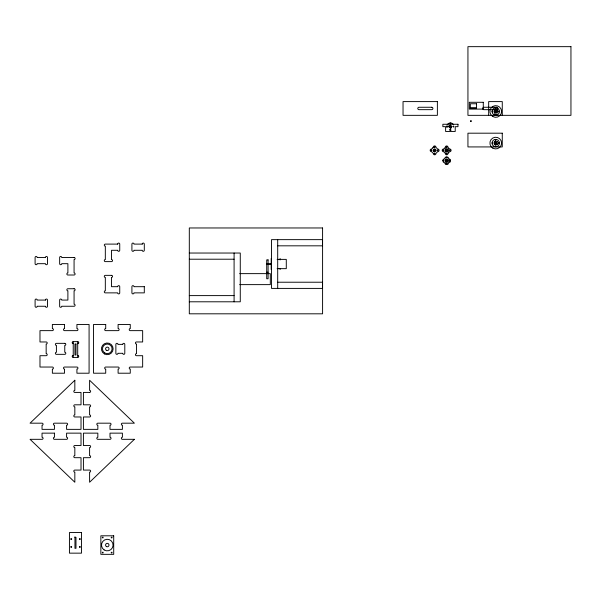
<?xml version="1.0" encoding="UTF-8"?>
<svg xmlns="http://www.w3.org/2000/svg" width="601" height="601" viewBox="0 0 601 601"><rect width="100%" height="100%" fill="white"/><g stroke="black" fill="none" stroke-linecap="round" stroke-linejoin="round"><path stroke-width="0.9" d="M445.101 148.995L445.093 149.176A1.029 1.029 0 0 1 445.318 150.002M497.305 144.42L497.305 144.278A1.029 1.029 0 0 1 497.08 143.436M494.21 110.118L494.195 110.299A1.029 1.029 0 0 1 494.42 111.132M497.305 112.83L497.312 112.703A1.029 1.029 0 0 1 497.08 111.846M448.038 151.888L448.211 151.58A1.029 1.029 0 0 1 447.97 150.716M445.258 159.137L445.078 159.43A1.029 1.029 0 0 1 445.318 160.302M448.166 162.052L447.85 162.225A1.029 1.029 0 0 0 447.001 161.992M494.36 141.558L494.187 141.866A1.029 1.029 0 0 1 494.42 142.722M497.275 144.465L496.967 144.646A1.029 1.029 0 0 0 496.103 144.405M494.383 109.945L494.563 109.938A1.029 1.029 0 0 0 495.389 110.156M497.102 113.041L496.967 113.048A1.029 1.029 0 0 0 496.103 112.815M445.281 148.823L445.461 148.808A1.029 1.029 0 0 0 446.288 149.033M448 151.91L447.88 151.933A1.029 1.029 0 0 0 447.001 151.692M494.383 141.536L494.563 141.528A1.029 1.029 0 0 0 495.389 141.753M470.335 107.722L476.518 107.722M277.7 245.824L322.482 245.824L322.482 239.641L271.517 239.641L271.517 288.405L322.482 288.405L322.482 282.222L277.7 282.222M189.307 253.036L240.272 253.036L240.272 301.792L189.307 301.792M189.307 259.211L234.09 259.211M277.129 259.384L286.286 259.384L286.286 268.655L277.129 268.655M277.429 259.557L280.104 259.557M266.716 263.591L271.517 263.591M266.716 264.448L271.517 264.448M277.429 268.482L280.104 268.482M266.716 272.223L268.084 272.223M239.694 273.635L270.315 273.635L270.315 284.626L239.694 284.626M189.307 295.609L234.09 295.609M73.232 343.689A1.029 1.029 0 0 1 72.203 342.653A1.029 1.029 0 0 1 73.232 341.623L77.702 341.623A1.029 1.029 0 0 1 78.739 342.653A1.029 1.029 0 0 1 77.702 343.689M73.232 355.364A1.029 1.029 0 0 0 72.203 356.393A1.029 1.029 0 0 0 73.232 357.422L77.702 357.422A1.029 1.029 0 0 0 78.739 356.393A1.029 1.029 0 0 0 77.702 355.364M74.952 537.354L75.981 537.354L75.981 548.345L74.952 548.345L74.952 536.806M494.42 113.048L494.563 113.041A1.029 1.029 0 0 1 495.389 112.815M494.42 144.638L494.563 144.631A1.029 1.029 0 0 1 495.389 144.405M445.318 151.925L445.461 151.91A1.029 1.029 0 0 1 446.288 151.692M445.303 162.217L445.461 162.217A1.029 1.029 0 0 1 446.288 161.992M497.275 110.096L496.982 109.915A1.029 1.029 0 0 1 496.103 110.156A1.375 1.375 0 0 0 495.472 110.141M494.36 113.011L494.187 112.703A1.029 1.029 0 0 0 494.42 111.846A1.375 1.375 0 0 1 494.405 111.215M497.275 141.686L496.967 141.513A1.029 1.029 0 0 1 496.103 141.753A1.375 1.375 0 0 0 495.472 141.731M494.36 144.601L494.195 144.263A1.029 1.029 0 0 0 494.42 143.436A1.375 1.375 0 0 1 494.405 142.805M448.166 148.973L447.858 148.8A1.029 1.029 0 0 1 447.001 149.033A1.375 1.375 0 0 0 446.37 149.018M445.258 151.888L445.078 151.595A1.029 1.029 0 0 0 445.318 150.716A1.375 1.375 0 0 1 445.296 150.085M448.038 159.137L448.211 159.445A1.029 1.029 0 0 0 447.97 160.302M497.29 110.118L497.305 110.299A1.029 1.029 0 0 0 497.08 111.132M497.29 141.708L497.32 141.844A1.029 1.029 0 0 0 497.08 142.722A1.375 1.375 0 0 1 497.095 143.354M448.188 148.995L448.196 149.176A1.029 1.029 0 0 0 447.97 150.002M502.271 115.339L502.271 101.599L488.673 101.599L488.673 115.339M280.104 258.543L280.104 259.94M280.104 268.392L280.104 269.496M277.7 239.641L277.7 288.405M271.179 258.543L271.179 269.496M234.09 253.036L234.09 301.792M77.702 341.623L77.702 357.422M73.232 341.623L73.232 357.422M497.087 111.17A1.375 1.375 0 0 1 497.095 111.763M496.02 112.83A1.375 1.375 0 0 1 495.434 112.823M451.096 130.237A3.704 3.704 0 0 1 449.751 130.237M446.776 127.269A3.704 3.704 0 0 1 446.783 125.887M447.219 124.738A3.704 3.704 0 0 1 453.65 124.775M448.985 125.887A0.924 0.924 0 0 1 448.992 126.225M450.72 128.043A1.48 1.48 0 0 1 450.081 128.036A1.427 1.427 0 0 0 450.705 127.99A0.977 0.977 0 0 1 451.043 127.968M448.985 126.931A1.48 1.48 0 0 1 448.977 126.3M450.78 127.923A1.029 1.029 0 0 1 451.043 127.915M449.037 126.924A1.427 1.427 0 0 1 449.03 126.315M449.097 125.917A1.029 1.029 0 0 1 449.097 126.24M496.02 144.428A1.375 1.375 0 0 1 495.434 144.413M443.403 162.03A1.029 1.029 0 0 1 444.124 162.458A3.088 3.088 0 0 0 444.853 163.179A1.029 1.029 0 0 1 445.281 163.908M450.074 159.333A3.674 3.674 0 0 1 450.074 161.992M447.978 164.088A3.674 3.674 0 0 1 445.311 164.088M443.215 161.992A3.674 3.674 0 0 1 443.215 159.333M445.311 157.237A3.674 3.674 0 0 1 447.978 157.237M448.008 163.908A1.029 1.029 0 0 1 448.436 163.179A3.088 3.088 0 0 0 449.165 162.458A1.029 1.029 0 0 1 449.886 162.03M449.886 159.295A1.029 1.029 0 0 1 449.165 158.874A3.088 3.088 0 0 0 448.436 158.146A1.029 1.029 0 0 1 448.008 157.417M445.281 157.417A1.029 1.029 0 0 1 444.853 158.146A3.088 3.088 0 0 0 444.124 158.874A1.029 1.029 0 0 1 443.403 159.295M447.985 160.347A1.375 1.375 0 0 1 447.993 160.933M446.919 162.007A1.375 1.375 0 0 1 446.333 162M445.311 160.978A1.375 1.375 0 0 1 445.296 160.392M446.37 159.318A1.375 1.375 0 0 1 446.964 159.325A1.029 1.029 0 0 0 447.805 159.13M448.181 161.827A1.029 1.029 0 0 1 447.97 161.023M445.318 161.023A1.029 1.029 0 0 1 445.108 161.827M446.288 159.333A1.029 1.029 0 0 1 445.484 159.13M447.985 150.047A1.375 1.375 0 0 1 447.993 150.633M446.919 151.707A1.375 1.375 0 0 1 446.333 151.7M70.813 539.022C71.617 540.847 72.278 537.482 70.82 538.977M70.813 546.925C71.639 548.736 72.248 545.392 70.82 546.872M79.437 539.022C80.249 540.847 80.91 537.482 79.445 538.977M79.437 546.925C80.233 548.751 80.925 545.37 79.445 546.872M102.305 537.467C103.304 539.285 103.507 535.807 102.305 537.467M102.305 552.574C103.297 554.4 103.53 550.899 102.305 552.574M111.238 537.467C112.049 539.292 112.68 535.927 111.238 537.422M111.238 552.574C112.026 554.4 112.718 551.042 111.238 552.529M431.022 150.318C432.006 152.136 432.247 148.65 431.022 150.318M434.117 147.222C434.959 149.056 435.522 145.615 434.117 147.222M434.117 153.405C434.959 155.238 435.522 151.79 434.117 153.405M437.205 150.318C438.046 152.151 438.64 148.687 437.205 150.318M443.042 150.318C444.019 152.136 444.267 148.65 443.042 150.318M443.042 160.617C443.854 162.435 444.507 159.077 443.05 160.572M446.821 126.548C447.722 128.374 448.211 124.88 446.821 126.548M445.95 150.295C447.167 152.774 447.753 148.116 445.95 150.295M446.13 147.222C446.979 149.056 447.535 145.615 446.13 147.222M446.13 153.405C446.979 155.238 447.535 151.79 446.13 153.405M445.95 160.602C447.076 163.074 447.888 158.484 445.965 160.535M446.13 157.53C446.994 159.325 447.58 155.952 446.137 157.477M446.13 163.705C446.956 165.523 447.58 162.172 446.137 163.66M449.728 126.533C450.84 128.997 451.674 124.445 449.736 126.473M449.909 123.46C450.818 125.278 451.291 121.793 449.909 123.46M449.909 129.643C450.885 131.469 451.156 127.96 449.909 129.643M449.225 150.318C450.066 152.151 450.66 148.687 449.225 150.318M449.225 160.617C450.096 162.42 450.645 159.04 449.232 160.572M453.004 126.548C453.973 128.374 454.243 124.873 453.004 126.548M470.515 121.056C471.387 122.882 471.883 119.456 470.515 121.056M492.144 111.44C492.993 113.273 493.549 109.825 492.144 111.44M492.144 143.03C492.933 144.856 493.646 141.475 492.151 142.985M495.059 111.425C496.283 113.905 496.832 109.239 495.059 111.425M495.239 108.353C496.08 110.186 496.666 106.723 495.239 108.353M495.239 114.528C496.08 116.369 496.666 112.905 495.239 114.528M495.059 143.015C496.298 145.495 496.839 140.822 495.059 143.015M495.239 139.943C496.028 141.761 496.719 138.395 495.239 139.898M495.239 146.126C496.043 147.936 496.696 144.593 495.239 146.073M498.327 111.44C499.168 113.281 499.739 109.818 498.327 111.44M498.327 143.03C499.115 144.856 499.822 141.49 498.334 142.985M433.945 150.288C435.026 152.744 435.83 148.259 433.96 150.212M74.832 380.26L30.05 423.179L42.04 423.179A1.029 1.029 0 0 1 43.069 424.208A1.029 1.029 0 0 1 42.04 425.238L42.04 429.362L54.428 429.362L54.428 425.238A1.029 1.029 0 0 1 53.399 424.208A1.029 1.029 0 0 1 54.428 423.179L66.591 423.179A1.029 1.029 0 0 1 67.62 424.208A1.029 1.029 0 0 1 66.591 425.238L66.591 429.362L81.015 429.362L81.015 416.974L74.832 416.974A1.029 1.029 0 0 1 73.803 415.945A1.029 1.029 0 0 1 74.832 414.915L74.832 406.869A1.029 1.029 0 0 1 73.803 405.84A1.029 1.029 0 0 1 74.832 404.811L81.015 404.811L81.015 392.423L74.832 392.423A1.029 1.029 0 0 1 73.803 391.394A1.029 1.029 0 0 1 74.832 390.365L74.832 380.26M134.384 439.316L89.602 482.242L89.602 472.138A1.029 1.029 0 0 0 90.631 471.109A1.029 1.029 0 0 0 89.602 470.08L83.419 470.08L83.419 457.692L89.602 457.692A1.029 1.029 0 0 0 90.631 456.662A1.029 1.029 0 0 0 89.602 455.626L89.602 447.587A1.029 1.029 0 0 0 90.631 446.558A1.029 1.029 0 0 0 89.602 445.521L83.419 445.521L83.419 433.141L97.843 433.141L97.843 437.258A1.029 1.029 0 0 0 96.814 438.287A1.029 1.029 0 0 0 97.843 439.316L110.006 439.316A1.029 1.029 0 0 0 111.035 438.287A1.029 1.029 0 0 0 110.006 437.258L110.006 433.141L122.394 433.141L122.394 437.258A1.029 1.029 0 0 0 121.364 438.287A1.029 1.029 0 0 0 122.394 439.316L134.384 439.316M570.95 46.66L467.939 46.66L467.939 115.339L570.95 115.339L570.95 46.66M437.378 101.599L403.038 101.599L403.038 115.339L437.378 115.339L437.378 101.599M483.279 102.29L469.306 102.29L469.306 109.097L483.279 109.097L483.279 102.29M476.518 103.755L470.335 103.755L470.335 108.375L476.518 108.375L476.518 103.755M431.706 107.263L419.002 107.263A1.202 1.202 0 0 0 417.8 108.465A1.202 1.202 0 0 0 419.002 109.667L431.706 109.667A1.202 1.202 0 0 0 432.908 108.465A1.202 1.202 0 0 0 431.706 107.263M496.606 107.263L483.903 107.263A1.202 1.202 0 0 0 482.701 108.465A1.202 1.202 0 0 0 483.903 109.667L496.606 109.667A1.202 1.202 0 0 0 497.808 108.465A1.202 1.202 0 0 0 496.606 107.263M457.977 124.264L442.869 124.264L442.869 126.668L445.619 126.668L445.619 131.476L455.227 131.476L455.227 126.668L457.977 126.668L457.977 124.264M502.271 133.189L467.939 133.189L467.939 146.929L502.271 146.929L502.271 133.189M322.587 227.967L189.307 227.967L189.307 313.812L322.587 313.812L322.587 227.967M117.683 244.104L105.325 244.104A1.029 1.029 0 0 0 104.296 245.133A1.029 1.029 0 0 0 105.325 246.162L105.325 259.557A1.029 1.029 0 0 0 104.296 260.586A1.029 1.029 0 0 0 105.325 261.615L111.501 261.615A1.029 1.029 0 0 0 112.537 260.586A1.029 1.029 0 0 0 111.501 259.557L111.501 250.286L117.683 250.286A1.029 1.029 0 0 0 118.713 251.316A1.029 1.029 0 0 0 119.742 250.286L119.742 244.104A1.029 1.029 0 0 0 118.713 243.074A1.029 1.029 0 0 0 117.683 244.104M142.234 244.104L133.97 244.104A1.029 1.029 0 0 0 132.941 243.074A1.029 1.029 0 0 0 131.912 244.104L131.912 250.286A1.029 1.029 0 0 0 132.941 251.316A1.029 1.029 0 0 0 133.97 250.286L142.234 250.286A1.029 1.029 0 0 0 143.263 251.316A1.029 1.029 0 0 0 144.3 250.286L144.3 244.104A1.029 1.029 0 0 0 143.263 243.074A1.029 1.029 0 0 0 142.234 244.104M45.428 257.498L37.164 257.498A1.029 1.029 0 0 0 36.128 256.469A1.029 1.029 0 0 0 35.098 257.498L35.098 263.681A1.029 1.029 0 0 0 36.128 264.71A1.029 1.029 0 0 0 37.164 263.681L45.428 263.681A1.029 1.029 0 0 0 46.457 264.71A1.029 1.029 0 0 0 47.487 263.681L47.487 257.498A1.029 1.029 0 0 0 46.457 256.469A1.029 1.029 0 0 0 45.428 257.498M74.073 257.498L61.715 257.498A1.029 1.029 0 0 0 60.686 256.469A1.029 1.029 0 0 0 59.649 257.498L59.649 263.681A1.029 1.029 0 0 0 60.686 264.71A1.029 1.029 0 0 0 61.715 263.681L67.89 263.681L67.89 272.952A1.029 1.029 0 0 0 66.861 273.981A1.029 1.029 0 0 0 67.89 275.01L74.073 275.01A1.029 1.029 0 0 0 75.102 273.981A1.029 1.029 0 0 0 74.073 272.952L74.073 259.557A1.029 1.029 0 0 0 75.102 258.528A1.029 1.029 0 0 0 74.073 257.498M268.084 259.895L266.716 259.895L266.716 278.744L268.084 278.744L268.084 259.895M111.501 275.356L105.325 275.356A1.029 1.029 0 0 0 104.296 276.385A1.029 1.029 0 0 0 105.325 277.414L105.325 290.809A1.029 1.029 0 0 0 104.296 291.838A1.029 1.029 0 0 0 105.325 292.867L117.683 292.867A1.029 1.029 0 0 0 118.713 293.897A1.029 1.029 0 0 0 119.742 292.867L119.742 286.685A1.029 1.029 0 0 0 118.713 285.655A1.029 1.029 0 0 0 117.683 286.685L111.501 286.685L111.501 277.414A1.029 1.029 0 0 0 112.537 276.385A1.029 1.029 0 0 0 111.501 275.356M144.3 286.685L133.97 286.685A1.029 1.029 0 0 0 132.941 285.655A1.029 1.029 0 0 0 131.912 286.685L131.912 292.867A1.029 1.029 0 0 0 132.941 293.897A1.029 1.029 0 0 0 133.97 292.867L144.3 292.867L144.3 286.685M74.073 288.743L67.89 288.743A1.029 1.029 0 0 0 66.861 289.772A1.029 1.029 0 0 0 67.89 290.809L67.89 300.079L61.715 300.079A1.029 1.029 0 0 0 60.686 299.05A1.029 1.029 0 0 0 59.649 300.079L59.649 306.255A1.029 1.029 0 0 0 60.686 307.291A1.029 1.029 0 0 0 61.715 306.255L74.073 306.255A1.029 1.029 0 0 0 75.102 305.225A1.029 1.029 0 0 0 74.073 304.196L74.073 290.809A1.029 1.029 0 0 0 75.102 289.772A1.029 1.029 0 0 0 74.073 288.743M45.428 300.079L37.164 300.079A1.029 1.029 0 0 0 36.128 299.05A1.029 1.029 0 0 0 35.098 300.079L35.098 306.255A1.029 1.029 0 0 0 36.128 307.291A1.029 1.029 0 0 0 37.164 306.255L45.428 306.255A1.029 1.029 0 0 0 46.457 307.291A1.029 1.029 0 0 0 47.487 306.255L47.487 300.079A1.029 1.029 0 0 0 46.457 299.05A1.029 1.029 0 0 0 45.428 300.079M64.532 324.457L52.37 324.457L52.37 328.574A1.029 1.029 0 0 1 53.399 329.611A1.029 1.029 0 0 1 52.37 330.64L39.982 330.64L39.982 341.969L46.164 341.969A1.029 1.029 0 0 1 47.194 342.998A1.029 1.029 0 0 1 46.164 344.027L46.164 353.643A1.029 1.029 0 0 1 47.194 354.673A1.029 1.029 0 0 1 46.164 355.702L39.982 355.702L39.982 367.038L52.37 367.038A1.029 1.029 0 0 1 53.399 368.067A1.029 1.029 0 0 1 52.37 369.097L52.37 373.213L64.532 373.213L64.532 369.097A1.029 1.029 0 0 1 63.503 368.067A1.029 1.029 0 0 1 64.532 367.038L76.92 367.038A1.029 1.029 0 0 1 77.95 368.067A1.029 1.029 0 0 1 76.92 369.097L76.92 373.213L89.083 373.213L89.083 324.457L76.92 324.457L76.92 328.574A1.029 1.029 0 0 1 77.95 329.611A1.029 1.029 0 0 1 76.92 330.64L64.532 330.64A1.029 1.029 0 0 1 63.503 329.611A1.029 1.029 0 0 1 64.532 328.574L64.532 324.457M105.716 324.457L93.546 324.457L93.546 373.213L105.716 373.213L105.716 369.097A1.029 1.029 0 0 1 104.687 368.067A1.029 1.029 0 0 1 105.716 367.038L118.104 367.038A1.029 1.029 0 0 1 119.133 368.067A1.029 1.029 0 0 1 118.104 369.097L118.104 373.213L130.267 373.213L130.267 369.097A1.029 1.029 0 0 1 129.238 368.067A1.029 1.029 0 0 1 130.267 367.038L142.655 367.038L142.655 355.702L136.472 355.702A1.029 1.029 0 0 1 135.443 354.673A1.029 1.029 0 0 1 136.472 353.643L136.472 344.027A1.029 1.029 0 0 1 135.443 342.998A1.029 1.029 0 0 1 136.472 341.969L142.655 341.969L142.655 330.64L130.267 330.64A1.029 1.029 0 0 1 129.238 329.611A1.029 1.029 0 0 1 130.267 328.574L130.267 324.457L118.104 324.457L118.104 328.574A1.029 1.029 0 0 1 119.133 329.611A1.029 1.029 0 0 1 118.104 330.64L105.716 330.64A1.029 1.029 0 0 1 104.687 329.611A1.029 1.029 0 0 1 105.716 328.574L105.716 324.457M64.765 343.344L56.404 343.344A1.029 1.029 0 0 0 55.375 344.373A1.029 1.029 0 0 0 56.404 345.402L56.404 352.269A1.029 1.029 0 0 0 55.375 353.298A1.029 1.029 0 0 0 56.404 354.335L64.765 354.335A1.029 1.029 0 0 0 65.794 353.298A1.029 1.029 0 0 0 64.765 352.269L64.765 345.402A1.029 1.029 0 0 0 65.794 344.373A1.029 1.029 0 0 0 64.765 343.344M75.981 344.027L74.952 344.027L74.952 355.018L75.981 355.018L75.981 344.027M122.739 344.373L117.931 344.373A1.029 1.029 0 0 0 116.902 343.344A1.029 1.029 0 0 0 115.865 344.373L115.865 353.298A1.029 1.029 0 0 0 116.902 354.335A1.029 1.029 0 0 0 117.931 353.298L122.739 353.298A1.029 1.029 0 0 0 123.768 354.335A1.029 1.029 0 0 0 124.798 353.298L124.798 344.373A1.029 1.029 0 0 0 123.768 343.344A1.029 1.029 0 0 0 122.739 344.373M89.602 392.423L83.419 392.423L83.419 404.811L89.602 404.811A1.029 1.029 0 0 1 90.631 405.84A1.029 1.029 0 0 1 89.602 406.869L89.602 414.915A1.029 1.029 0 0 1 90.631 415.945A1.029 1.029 0 0 1 89.602 416.974L83.419 416.974L83.419 429.362L97.843 429.362L97.843 425.238A1.029 1.029 0 0 1 96.814 424.208A1.029 1.029 0 0 1 97.843 423.179L110.006 423.179A1.029 1.029 0 0 1 111.035 424.208A1.029 1.029 0 0 1 110.006 425.238L110.006 429.362L122.394 429.362L122.394 425.238A1.029 1.029 0 0 1 121.364 424.208A1.029 1.029 0 0 1 122.394 423.179L134.384 423.179L89.602 380.26L89.602 390.365A1.029 1.029 0 0 1 90.631 391.394A1.029 1.029 0 0 1 89.602 392.423M54.428 433.141L42.04 433.141L42.04 437.258A1.029 1.029 0 0 1 43.069 438.287A1.029 1.029 0 0 1 42.04 439.316L30.05 439.316L74.832 482.242L74.832 472.138A1.029 1.029 0 0 1 73.803 471.109A1.029 1.029 0 0 1 74.832 470.08L81.015 470.08L81.015 457.692L74.832 457.692A1.029 1.029 0 0 1 73.803 456.662A1.029 1.029 0 0 1 74.832 455.626L74.832 447.587A1.029 1.029 0 0 1 73.803 446.558A1.029 1.029 0 0 1 74.832 445.521L81.015 445.521L81.015 433.141L66.591 433.141L66.591 437.258A1.029 1.029 0 0 1 67.62 438.287A1.029 1.029 0 0 1 66.591 439.316L54.428 439.316A1.029 1.029 0 0 1 53.399 438.287A1.029 1.029 0 0 1 54.428 437.258L54.428 433.141M81.496 532.546L69.438 532.546L69.438 553.153L81.496 553.153L81.496 532.546M113.709 535.799L100.855 535.799L100.855 554.34L113.709 554.34L113.709 535.799M493.894 114.693A3.704 3.704 0 0 0 499.454 111.486A3.704 3.704 0 0 0 493.894 108.278A3.704 3.704 0 0 0 493.894 114.693M449.758 127.592A1.202 1.202 0 0 0 451.621 126.668A1.202 1.202 0 0 0 449.886 125.526A1.202 1.202 0 0 0 449.758 127.592M492.828 148.131A5.837 5.837 0 0 0 501.587 143.076A5.837 5.837 0 0 0 492.828 138.02A5.837 5.837 0 0 0 492.828 148.131M493.894 146.283A3.704 3.704 0 0 0 499.454 143.076A3.704 3.704 0 0 0 493.894 139.868A3.704 3.704 0 0 0 493.894 146.283M492.828 116.541A5.837 5.837 0 0 0 501.587 111.486A5.837 5.837 0 0 0 492.828 106.43A5.837 5.837 0 0 0 492.828 116.541M104.153 549.938A5.785 5.785 0 0 0 113.063 545.347A5.785 5.785 0 0 0 104.634 539.923A5.785 5.785 0 0 0 104.153 549.938M106.422 546.557A1.72 1.72 0 0 0 108.999 545.069A1.72 1.72 0 0 0 106.422 543.582A1.72 1.72 0 0 0 106.422 546.557M104.364 353.891A5.837 5.837 0 0 0 113.123 348.835A5.837 5.837 0 0 0 104.364 343.78A5.837 5.837 0 0 0 104.364 353.891M104.589 352.817A4.808 4.808 0 0 0 112.079 349.181A4.808 4.808 0 0 0 105.183 344.516A4.808 4.808 0 0 0 104.589 352.817M106.324 350.255A1.72 1.72 0 0 0 108.999 348.963A1.72 1.72 0 0 0 106.535 347.295A1.72 1.72 0 0 0 106.324 350.255M448.436 152.879A3.088 3.088 0 0 0 449.165 152.151A1.029 1.029 0 0 1 449.886 151.73A1.375 1.375 0 0 0 449.886 148.995A1.029 1.029 0 0 1 449.165 148.567A3.088 3.088 0 0 0 448.436 147.846A1.029 1.029 0 0 1 448.008 147.117A1.375 1.375 0 0 0 445.281 147.117A1.029 1.029 0 0 1 444.853 147.846A3.088 3.088 0 0 0 444.124 148.567A1.029 1.029 0 0 1 443.403 148.995A1.375 1.375 0 0 0 443.403 151.73A1.029 1.029 0 0 1 444.124 152.151A3.088 3.088 0 0 0 444.853 152.879A1.029 1.029 0 0 1 445.281 153.608A1.375 1.375 0 0 0 448.008 153.608A1.029 1.029 0 0 1 448.436 152.879M433.93 151.542A1.375 1.375 0 0 0 436.003 150.378A1.375 1.375 0 0 0 433.952 149.168A1.375 1.375 0 0 0 433.93 151.542M432.833 147.846A1.029 1.029 0 0 0 433.261 147.117A1.375 1.375 0 0 1 435.995 147.117A1.029 1.029 0 0 0 436.416 147.846A3.088 3.088 0 0 1 437.145 148.567A1.029 1.029 0 0 0 437.874 148.995A1.375 1.375 0 0 1 437.874 151.73A1.029 1.029 0 0 0 437.145 152.151A3.088 3.088 0 0 1 436.416 152.879A1.029 1.029 0 0 0 435.995 153.608A1.375 1.375 0 0 1 433.261 153.608A1.029 1.029 0 0 0 432.833 152.879A3.088 3.088 0 0 1 432.111 152.151A1.029 1.029 0 0 0 431.383 151.73A1.375 1.375 0 0 1 431.383 148.995A1.029 1.029 0 0 0 432.111 148.567A3.088 3.088 0 0 1 432.833 147.846"/></g></svg>
